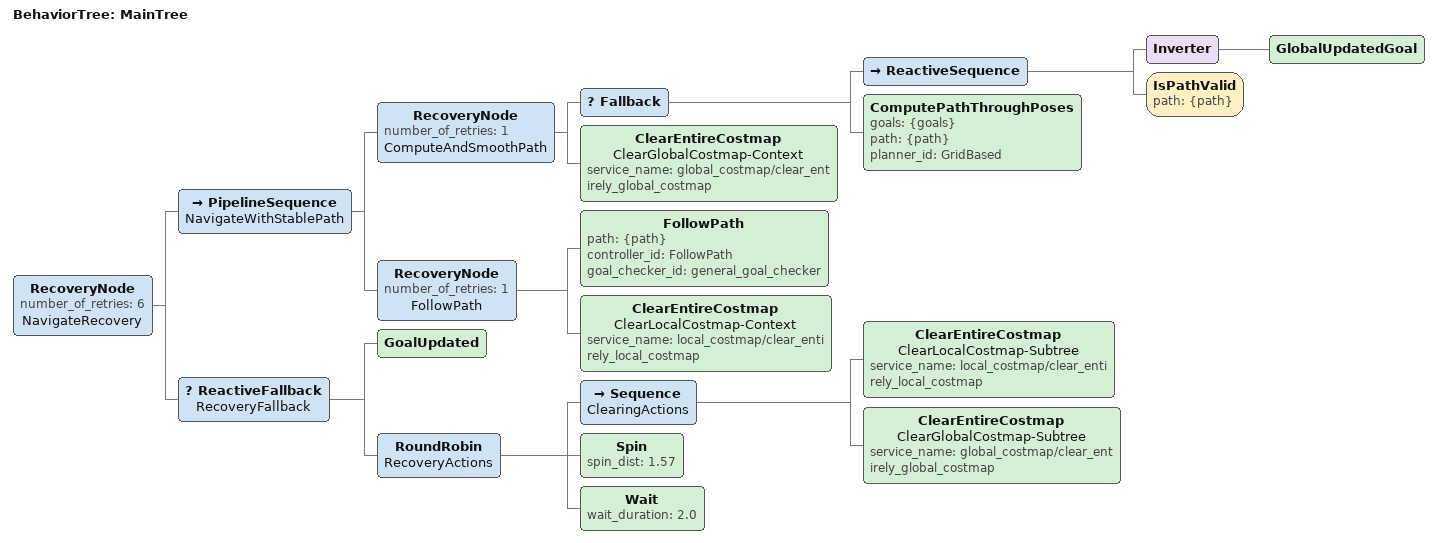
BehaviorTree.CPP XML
<root main_tree_to_execute="MainTree">
  <BehaviorTree ID="MainTree">
    <RecoveryNode number_of_retries="6" name="NavigateRecovery">
      <PipelineSequence name="NavigateWithStablePath">
        <RecoveryNode number_of_retries="1" name="ComputeAndSmoothPath">
            <Fallback>
              <ReactiveSequence>
                <Inverter>
                  <GlobalUpdatedGoal/>
                </Inverter>
                <IsPathValid path="{path}"/>
              </ReactiveSequence>
              <ComputePathThroughPoses goals="{goals}" path="{path}" planner_id="GridBased"/>
            </Fallback>
            <ClearEntireCostmap
              name="ClearGlobalCostmap-Context"
              service_name="global_costmap/clear_entirely_global_costmap"/>
        </RecoveryNode>
        <RecoveryNode number_of_retries="1" name="FollowPath">
          <FollowPath
            path="{path}"
            controller_id="FollowPath"
            goal_checker_id="general_goal_checker"/>
          <ClearEntireCostmap
            name="ClearLocalCostmap-Context"
            service_name="local_costmap/clear_entirely_local_costmap"/>
        </RecoveryNode>
      </PipelineSequence>
      <ReactiveFallback name="RecoveryFallback">
        <GoalUpdated/>
        <RoundRobin name="RecoveryActions">
          <Sequence name="ClearingActions">
            <ClearEntireCostmap
              name="ClearLocalCostmap-Subtree"
              service_name="local_costmap/clear_entirely_local_costmap"/>
            <ClearEntireCostmap
              name="ClearGlobalCostmap-Subtree"
              service_name="global_costmap/clear_entirely_global_costmap"/>
          </Sequence>
          <Spin spin_dist="1.57"/>
          <Wait wait_duration="2.0"/>
        </RoundRobin>
      </ReactiveFallback>
    </RecoveryNode>
  </BehaviorTree>
</root>
